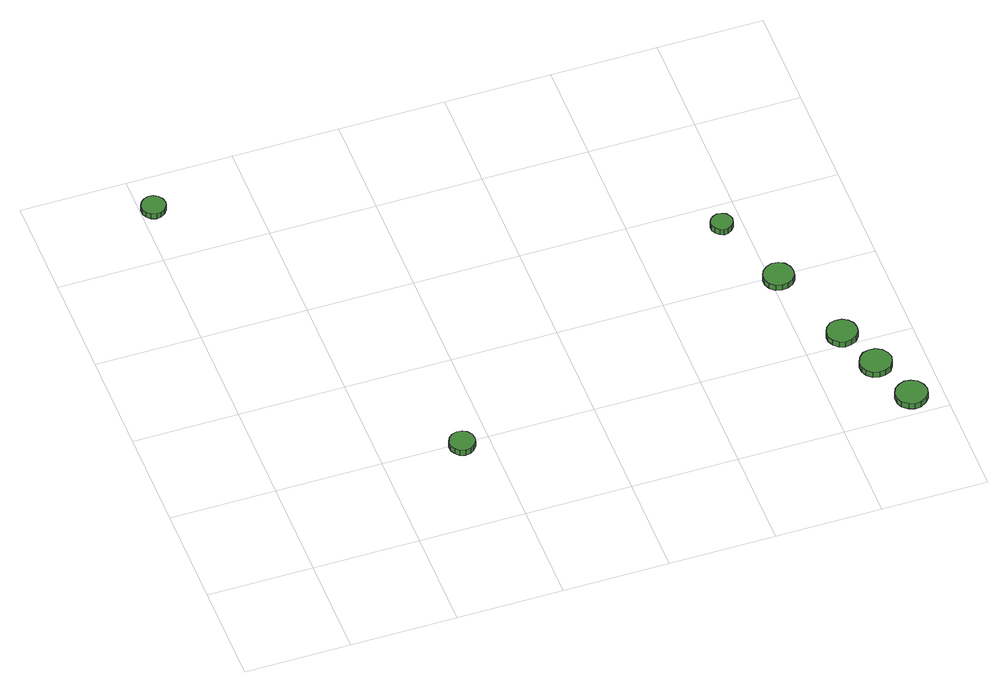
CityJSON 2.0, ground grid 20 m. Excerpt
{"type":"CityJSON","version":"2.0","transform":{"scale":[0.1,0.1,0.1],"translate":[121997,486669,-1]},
"CityObjects":{
"tree1":{"type":"SolitaryVegetationObject","attributes":{"function":"something"},"geometry":[{"type":"MultiSurface","lod":"1","boundaries":[[[0,1,2,3,4,5,6,7,8,9,10,11,12,13,14]],[[15,16,17,18,19,20,21,22,23,24,25,26,27,28,29]],[[0,29,28,1]],[[1,28,27,2]],[[2,27,26,3]],[[3,26,25,4]],[[4,25,24,5]],[[5,24,23,6]],[[6,23,22,7]],[[7,22,21,8]],[[8,21,20,9]],[[9,20,19,10]],[[10,19,18,11]],[[11,18,17,12]],[[12,17,16,13]],[[13,16,15,14]],[[14,15,29,0]]]}]},
"tree2":{"type":"SolitaryVegetationObject","attributes":{"function":"something"},"geometry":[{"type":"MultiSurface","lod":"1","boundaries":[[[30,31,32,33,34,35,36,37,38,39,40,41,42,43,44]],[[45,46,47,48,49,50,51,52,53,54,55,56,57,58,59]],[[30,59,58,31]],[[31,58,57,32]],[[32,57,56,33]],[[33,56,55,34]],[[34,55,54,35]],[[35,54,53,36]],[[36,53,52,37]],[[37,52,51,38]],[[38,51,50,39]],[[39,50,49,40]],[[40,49,48,41]],[[41,48,47,42]],[[42,47,46,43]],[[43,46,45,44]],[[44,45,59,30]]]}]},
"tree3":{"type":"SolitaryVegetationObject","attributes":{"function":"something"},"geometry":[{"type":"MultiSurface","lod":"1","boundaries":[[[60,61,62,63,64,65,66,67,68,69,70,71,72,73,74]],[[75,76,77,78,79,80,81,82,83,84,85,86,87,88,89]],[[60,89,88,61]],[[61,88,87,62]],[[62,87,86,63]],[[63,86,85,64]],[[64,85,84,65]],[[65,84,83,66]],[[66,83,82,67]],[[67,82,81,68]],[[68,81,80,69]],[[69,80,79,70]],[[70,79,78,71]],[[71,78,77,72]],[[72,77,76,73]],[[73,76,75,74]],[[74,75,89,60]]]}]},
"tree4":{"type":"SolitaryVegetationObject","attributes":{"function":"something"},"geometry":[{"type":"MultiSurface","lod":"1","boundaries":[[[90,91,92,93,94,95,96,97,98,99,100,101,102,103,104]],[[105,106,107,108,109,110,111,112,113,114,115,116,117,118,119]],[[90,119,118,91]],[[91,118,117,92]],[[92,117,116,93]],[[93,116,115,94]],[[94,115,114,95]],[[95,114,113,96]],[[96,113,112,97]],[[97,112,111,98]],[[98,111,110,99]],[[99,110,109,100]],[[100,109,108,101]],[[101,108,107,102]],[[102,107,106,103]],[[103,106,105,104]],[[104,105,119,90]]]}]},
"tree5":{"type":"SolitaryVegetationObject","attributes":{"function":"something"},"geometry":[{"type":"MultiSurface","lod":"1","boundaries":[[[120,121,122,123,124,125,126,127,128,129,130,131,132,133,134]],[[135,136,137,138,139,140,141,142,143,144,145,146,147,148,149]],[[120,149,148,121]],[[121,148,147,122]],[[122,147,146,123]],[[123,146,145,124]],[[124,145,144,125]],[[125,144,143,126]],[[126,143,142,127]],[[127,142,141,128]],[[128,141,140,129]],[[129,140,139,130]],[[130,139,138,131]],[[131,138,137,132]],[[132,137,136,133]],[[133,136,135,134]],[[134,135,149,120]]]}]},
"tree6":{"type":"SolitaryVegetationObject","attributes":{"function":"something"},"geometry":[{"type":"MultiSurface","lod":"1","boundaries":[[[150,151,152,153,154,155,156,157,158,159,160,161,162,163,164]],[[165,166,167,168,169,170,171,172,173,174,175,176,177,178,179]],[[150,179,178,151]],[[151,178,177,152]],[[152,177,176,153]],[[153,176,175,154]],[[154,175,174,155]],[[155,174,173,156]],[[156,173,172,157]],[[157,172,171,158]],[[158,171,170,159]],[[159,170,169,160]],[[160,169,168,161]],[[161,168,167,162]],[[162,167,166,163]],[[163,166,165,164]],[[164,165,179,150]]]}]},
"tree7":{"type":"SolitaryVegetationObject","attributes":{"function":"something"},"geometry":[{"type":"MultiSurface","lod":"1","boundaries":[[[180,181,182,183,184,185,186,187,188,189,190,191,192,193,194]],[[195,196,197,198,199,200,201,202,203,204,205,206,207,208,209]],[[180,209,208,181]],[[181,208,207,182]],[[182,207,206,183]],[[183,206,205,184]],[[184,205,204,185]],[[185,204,203,186]],[[186,203,202,187]],[[187,202,201,188]],[[188,201,200,189]],[[189,200,199,190]],[[190,199,198,191]],[[191,198,197,192]],[[192,197,196,193]],[[193,196,195,194]],[[194,195,209,180]]]}]}
},
"vertices":[
[47,923,19],[45,932,19],[39,940,19],[31,945,19],[22,946,19],[13,943,19],[6,936,19],[2,928,19],[2,918,19],[6,910,19],[13,903,19],[22,900,19],[31,901,19],[39,906,19],[45,914,19],[45,914,7],[39,906,7],[31,901,7],[22,900,7],[13,903,7],[6,910,7],[2,918,7],[2,928,7],[6,936,7],[13,943,7],[22,946,7],[31,945,7],[39,940,7],[45,932,7],[47,923,7],
[372,193,22],[370,203,22],[364,211,22],[356,216,22],[346,217,22],[336,214,22],[329,207,22],[325,198,22],[325,188,22],[329,179,22],[336,172,22],[346,169,22],[356,170,22],[364,175,22],[370,183,22],[370,183,9],[364,175,9],[356,170,9],[346,169,9],[336,172,9],[329,179,9],[325,188,9],[325,198,9],[329,207,9],[336,214,9],[346,217,9],[356,216,9],[364,211,9],[370,203,9],[372,193,9],
[981,542,27],[979,550,27],[974,557,27],[966,561,27],[958,562,27],[950,559,27],[944,554,27],[940,546,27],[940,538,27],[944,530,27],[950,524,27],[958,521,27],[966,522,27],[974,527,27],[979,533,27],[979,533,14],[974,527,14],[966,522,14],[958,521,14],[950,524,14],[944,530,14],[940,538,14],[940,546,14],[944,554,14],[950,559,14],[958,562,14],[966,561,14],[974,557,14],[979,550,14],[981,542,14],
[1041,388,26],[1039,399,26],[1032,409,26],[1022,415,26],[1010,416,26],[999,412,26],[990,404,26],[985,394,26],[985,382,26],[990,371,26],[999,363,26],[1010,360,26],[1022,361,26],[1032,367,26],[1039,376,26],[1039,376,13],[1032,367,13],[1022,361,13],[1010,360,13],[999,363,13],[990,371,13],[985,382,13],[985,394,13],[990,404,13],[999,412,13],[1010,416,13],[1022,415,13],[1032,409,13],[1039,399,13],[1041,388,13],
[1101,218,27],[1099,230,27],[1092,239,27],[1082,245,27],[1070,246,27],[1059,243,27],[1050,235,27],[1045,224,27],[1045,212,27],[1050,202,27],[1059,194,27],[1070,190,27],[1082,192,27],[1092,197,27],[1099,207,27],[1099,207,14],[1092,197,14],[1082,192,14],[1070,190,14],[1059,194,14],[1050,202,14],[1045,212,14],[1045,224,14],[1050,235,14],[1059,243,14],[1070,246,14],[1082,245,14],[1092,239,14],[1099,230,14],[1101,218,14],
[1135,129,27],[1132,141,27],[1125,151,27],[1114,157,27],[1102,158,27],[1090,155,27],[1081,146,27],[1076,135,27],[1076,123,27],[1081,112,27],[1090,104,27],[1102,100,27],[1114,101,27],[1125,107,27],[1132,117,27],[1132,117,14],[1125,107,14],[1114,101,14],[1102,100,14],[1090,104,14],[1081,112,14],[1076,123,14],[1076,135,14],[1081,146,14],[1090,155,14],[1102,158,14],[1114,157,14],[1125,151,14],[1132,141,14],[1135,129,14],
[1169,35,27],[1166,47,27],[1159,57,27],[1148,63,27],[1136,65,27],[1125,61,27],[1115,53,27],[1110,42,27],[1110,29,27],[1115,18,27],[1125,10,27],[1136,6,27],[1148,7,27],[1159,14,27],[1166,23,27],[1166,23,14],[1159,14,14],[1148,7,14],[1136,6,14],[1125,10,14],[1115,18,14],[1110,29,14],[1110,42,14],[1115,53,14],[1125,61,14],[1136,65,14],[1148,63,14],[1159,57,14],[1166,47,14],[1169,35,14]
]}
